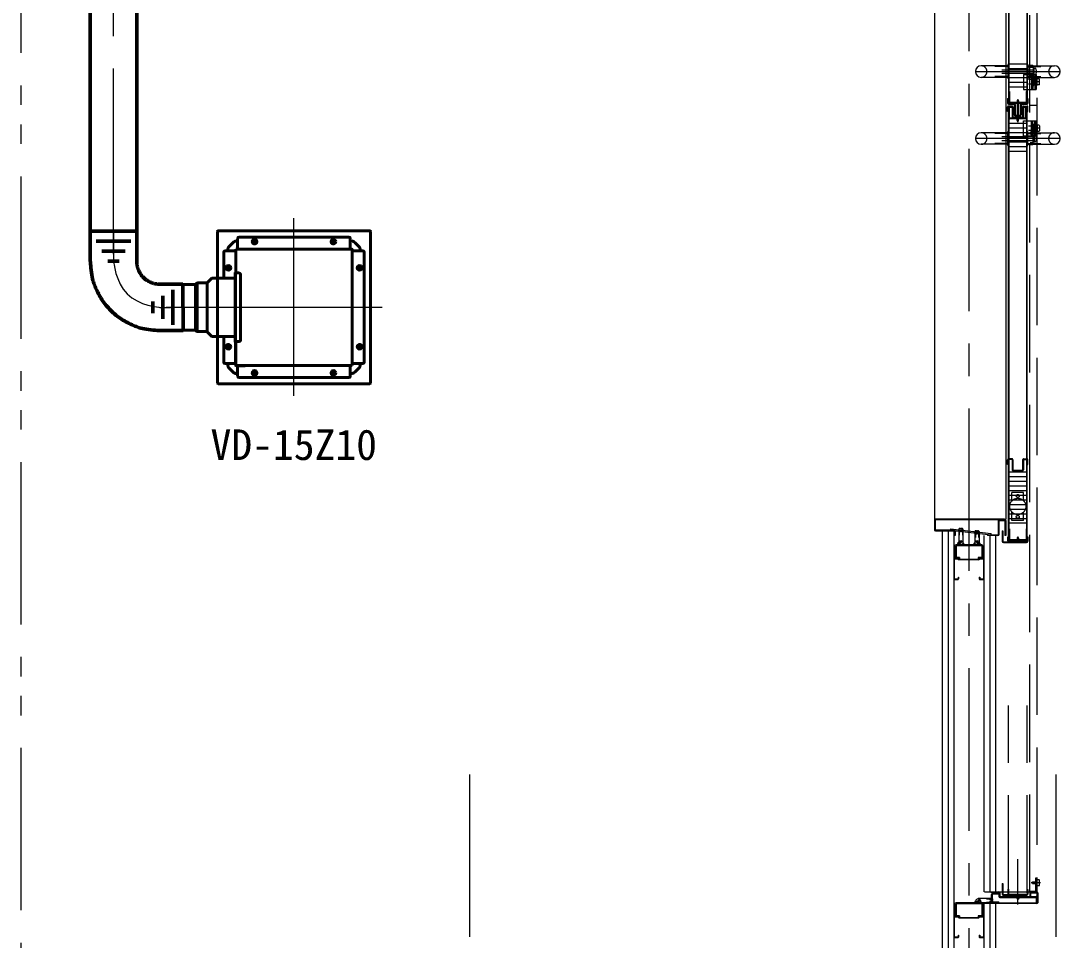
# Model space of a CAD drawing. Units: millimetres at full size. Extents: x -22551 to 92397, y -19340 to 14894.
# Drawn here: x 12362 to 14604, y 2952 to 4934 of the extents above; entities that cross this region are included whole.
import ezdxf
from ezdxf.enums import TextEntityAlignment as Align

# ---------------------------------------------------------------- set-up
doc = ezdxf.new("R2010")
doc.units = ezdxf.units.MM
doc.header["$LTSCALE"] = 70
for name, pattern in [('CHAIN1', [8, 5, -1, 1, -1]), ('CHAIN2', [12, 9, -1, 1, -1]), ('DASHED3', [4, 3, -1]), ('DOUBLE_CHAIN1', [8.8, 5, -1, 0.6, -0.6, 0.6, -1])]:
    doc.linetypes.add(name, pattern=pattern)
for name, color, linetype, lineweight in [('2-0_通芯', 7, 'Continuous', 15), ('7-F_ダクト－ＥＡ・丸ダクト：排気', 134, 'Continuous', 50), ('9-0_無題1', 5, 'Continuous', 40)]:
    doc.layers.add(name, color=color, linetype=linetype, lineweight=lineweight)
doc.styles.add('ＭＳ ゴシック', font='')
doc.styles.get('ＭＳ ゴシック').set_extended_font_data('MS Gothic')

# ---------------------------------------------------------------- blocks, each defined once
blk = doc.blocks.new('グループ部品-23')
at = {"layer": '9-0_無題1', "color": 7, "linetype": 'CHAIN2', "lineweight": 15}
for p, q in [((12950.86, 4125.2), (12950.86, 4508.29)), ((12675.04, 4316.05), (13141.17, 4316.05))]:
    blk.add_line(p, q, dxfattribs=at)
at = {"layer": '9-0_無題1'}
for p, q in [((12787.36, 4481.05), (12950.86, 4481.05)), ((12787.36, 4481.05), (12950.86, 4481.05)), ((12829.36, 4464.55), (12829.36, 4441.55)), ((12950.86, 4467.55), (12832.36, 4467.55)), ((13114.36, 4481.05), (12950.86, 4481.05)), ((13114.36, 4481.05), (12950.86, 4481.05)), ((12950.86, 4467.55), (13069.36, 4467.55)), ((13072.36, 4464.55), (13072.36, 4441.55)), ((13115.86, 4152.55), (13115.86, 4479.55)), ((13115.86, 4152.55), (13115.86, 4479.55)), ((12807.9, 4437.55), (12807.9, 4439.9)), ((12810.9, 4447.04), (12815.43, 4451.48)), ((12819.87, 4456.01), (12815.43, 4451.48)), ((12825.36, 4441.55), (12825.36, 4390.05)), ((13075.36, 4441.55), (12825.36, 4441.55)), ((12829.36, 4459.01), (12827.01, 4459.01)), ((12863.36, 4456.05), (12863.36, 4459.05)), ((12868.36, 4456.05), (12868.36, 4459.05)), ((13033.36, 4456.05), (13033.36, 4459.05)), ((13038.36, 4456.05), (13038.36, 4459.05)), ((13072.36, 4459.01), (13074.71, 4459.01)), ((13076.36, 4190.55), (13076.36, 4440.55)), ((13081.85, 4456.01), (13086.29, 4451.48)), ((13090.82, 4447.04), (13086.29, 4451.48)), ((13093.82, 4437.55), (13093.82, 4439.9)), ((12799.36, 4434.55), (12799.36, 4379.05)), ((12802.36, 4437.55), (12825.36, 4437.55)), ((13099.36, 4437.55), (13076.36, 4437.55)), ((13102.36, 4434.55), (13102.36, 4316.05)), ((12810.86, 4403.55), (12807.86, 4403.55)), ((12810.86, 4398.55), (12807.86, 4398.55)), ((13090.86, 4403.55), (13093.86, 4403.55)), ((13090.86, 4398.55), (13093.86, 4398.55)), ((12772.84, 4378.02), (12764.24, 4369.43)), ((12772.84, 4378.02), (12764.24, 4369.43)), ((12775.31, 4379.05), (12822.26, 4379.05)), ((12824.26, 4391.05), (12824.26, 4241.05)), ((12824.76, 4391.05), (12824.26, 4391.05)), ((12824.76, 4391.05), (12824.76, 4191.15)), ((12832.36, 4390.05), (12824.76, 4390.05)), ((12835.36, 4387.05), (12835.36, 4245.05)), ((12711.36, 4364.55), (12711.36, 4267.55)), ((12711.36, 4364.55), (12711.36, 4267.55)), ((12737.74, 4365.05), (12711.86, 4365.05)), ((12737.74, 4365.05), (12711.86, 4365.05)), ((12738.36, 4365.05), (12738.36, 4267.05)), ((12741.27, 4367.96), (12738.8, 4365.49)), ((12741.27, 4367.96), (12738.8, 4365.49)), ((12741.86, 4263.55), (12741.86, 4368.55)), ((12762.12, 4368.55), (12742.69, 4368.55)), ((12762.12, 4368.55), (12742.69, 4368.55)), ((12763.36, 4368.55), (12763.36, 4263.55)), ((13102.36, 4197.55), (13102.36, 4316.05)), ((12737.74, 4267.05), (12711.86, 4267.05)), ((12737.74, 4267.05), (12711.86, 4267.05)), ((12741.27, 4264.14), (12738.8, 4266.61)), ((12741.27, 4264.14), (12738.8, 4266.61)), ((12762.12, 4263.55), (12742.69, 4263.55)), ((12762.12, 4263.55), (12742.69, 4263.55)), ((12772.84, 4254.07), (12764.24, 4262.67)), ((12772.84, 4254.07), (12764.24, 4262.67)), ((12775.31, 4253.05), (12822.26, 4253.05)), ((12775.31, 4253.05), (12785.86, 4253.05)), ((12785.86, 4152.55), (12785.86, 4253.05)), ((12799.36, 4197.55), (12799.36, 4253.05)), ((12824.76, 4241.05), (12824.26, 4241.05)), ((12832.36, 4242.05), (12824.76, 4242.05)), ((12825.36, 4242.05), (12825.36, 4191.15)), ((12810.86, 4233.55), (12807.86, 4233.55)), ((12810.86, 4228.55), (12807.86, 4228.55)), ((13090.86, 4233.55), (13093.86, 4233.55)), ((13090.86, 4228.55), (13093.86, 4228.55)), ((12802.36, 4194.55), (12825.36, 4194.55)), ((12807.9, 4194.55), (12807.9, 4192.2)), ((13099.36, 4194.55), (13076.36, 4194.55)), ((13093.82, 4194.55), (13093.82, 4192.2)), ((12810.9, 4185.06), (12815.43, 4180.62)), ((12819.87, 4176.09), (12815.43, 4180.62)), ((12825.96, 4190.55), (13076.36, 4190.55)), ((12845.36, 4189.95), (12825.96, 4189.95)), ((12829.36, 4173.09), (12827.01, 4173.09)), ((12829.36, 4167.55), (12829.36, 4190.55)), ((12845.36, 4190.55), (12845.36, 4189.95)), ((12863.36, 4176.05), (12863.36, 4173.05)), ((12868.36, 4176.05), (12868.36, 4173.05)), ((13033.36, 4176.05), (13033.36, 4173.05)), ((13038.36, 4176.05), (13038.36, 4173.05)), ((13072.36, 4167.55), (13072.36, 4190.55)), ((13072.36, 4173.09), (13074.71, 4173.09)), ((13081.85, 4176.09), (13086.29, 4180.62)), ((13090.82, 4185.06), (13086.29, 4180.62)), ((12950.86, 4151.05), (12787.36, 4151.05)), ((12950.86, 4151.05), (12787.36, 4151.05)), ((12950.86, 4164.55), (12832.36, 4164.55)), ((12950.86, 4164.55), (13069.36, 4164.55)), ((12950.86, 4151.05), (13114.36, 4151.05)), ((12950.86, 4151.05), (13114.36, 4151.05))]:
    blk.add_line(p, q, dxfattribs=at)
for points in [[(12775.31, 4379.05), (12785.86, 4379.05), (12785.86, 4479.55)], [(12785.86, 4152.55), (12785.86, 4379.05), (12785.86, 4479.55)]]:
    blk.add_lwpolyline(points, dxfattribs=at)
for centre in [(12865.86, 4457.55), (13035.86, 4457.55), (12809.36, 4401.05), (13092.36, 4401.05), (12809.36, 4231.05), (13092.36, 4231.05), (12865.86, 4174.55), (13035.86, 4174.55)]:
    blk.add_circle(centre, 5, dxfattribs=at)
for centre, radius, start, end in [((12787.36, 4479.55), 1.5, 90, 180), ((12787.36, 4479.55), 1.5, 90, 180), ((12832.36, 4464.55), 3, 90, 180), ((13069.36, 4464.55), 3, 0, 90), ((13114.36, 4479.55), 1.5, 0, 90), ((13114.36, 4479.55), 1.5, 0, 90), ((12817.9, 4439.9), 10, 134.44351, 180), ((12827.01, 4449.01), 10, 90, 135.55649), ((12865.86, 4459.05), 2.5, 0, 180.00007), ((12865.86, 4456.05), 2.5, 180.00007, 0), ((13035.86, 4459.05), 2.5, 359.99993, 180), ((13035.86, 4456.05), 2.5, 180, 359.99993), ((13074.71, 4449.01), 10, 44.44351, 90), ((13075.36, 4440.55), 1, 0, 90), ((13083.82, 4439.9), 10, 0, 45.55649), ((12802.36, 4434.55), 3, 90, 180), ((13099.36, 4434.55), 3, 0, 90), ((12807.86, 4401.05), 2.5, 89.99993, 270), ((12810.86, 4401.05), 2.5, 270, 89.99993), ((13090.86, 4401.05), 2.5, 90.00007, 270), ((13093.86, 4401.05), 2.5, 270, 90.00007), ((12775.31, 4375.55), 3.5, 90, 135), ((12775.31, 4375.55), 3.5, 90, 135), ((12822.26, 4381.05), 2, 270, 0), ((12832.36, 4387.05), 3, 0, 90), ((12711.86, 4364.55), 0.5, 90, 180), ((12711.86, 4364.55), 0.5, 90, 180), ((12737.74, 4366.55), 1.5, 270, 315), ((12737.74, 4366.55), 1.5, 270, 315), ((12742.69, 4366.55), 2, 90, 135), ((12742.69, 4366.55), 2, 90, 135), ((12762.12, 4371.55), 3, 270, 315), ((12762.12, 4371.55), 3, 270, 315), ((12711.86, 4267.55), 0.5, 180, 270), ((12711.86, 4267.55), 0.5, 180, 270), ((12737.74, 4265.55), 1.5, 45, 90), ((12737.74, 4265.55), 1.5, 45, 90), ((12742.69, 4265.55), 2, 225, 270), ((12742.69, 4265.55), 2, 225, 270), ((12762.12, 4260.55), 3, 45, 90), ((12762.12, 4260.55), 3, 45, 90), ((12775.31, 4256.55), 3.5, 225, 270), ((12775.31, 4256.55), 3.5, 225, 270), ((12822.26, 4251.05), 2, 0, 90), ((12832.36, 4245.05), 3, 270, 0), ((12807.86, 4231.05), 2.5, 90, 270.00007), ((12810.86, 4231.05), 2.5, 270.00007, 90), ((13090.86, 4231.05), 2.5, 90, 269.99993), ((13093.86, 4231.05), 2.5, 269.99993, 90), ((12802.36, 4197.55), 3, 180, 270), ((13099.36, 4197.55), 3, 270, 0), ((12817.9, 4192.2), 10, 180, 225.55649), ((12827.01, 4183.09), 10, 224.44351, 270), ((12825.96, 4191.15), 1.2, 180, 270), ((12826.36, 4191.55), 1, 180, 270), ((12825.96, 4191.15), 0.6, 180, 270), ((12865.86, 4176.05), 2.5, 0, 179.99993), ((12865.86, 4173.05), 2.5, 179.99993, 0), ((13035.86, 4176.05), 2.5, 0.00007, 180), ((13035.86, 4173.05), 2.5, 180, 0.00007), ((13074.71, 4183.09), 10, 270, 315.55649), ((13083.82, 4192.2), 10, 314.44351, 0), ((12787.36, 4152.55), 1.5, 180, 270), ((12787.36, 4152.55), 1.5, 180, 270), ((12832.36, 4167.55), 3, 180, 270), ((13069.36, 4167.55), 3, 270, 0), ((13114.36, 4152.55), 1.5, 270, 0), ((13114.36, 4152.55), 1.5, 270, 0)]:
    blk.add_arc(centre, radius, start, end, dxfattribs=at)
blk = doc.blocks.new('グループ部品-125')
at = {"layer": '2-0_通芯', "linetype": 'DOUBLE_CHAIN1'}
for p, q in [((12361.61, 11374.3), (12361.61, -12639.85)), ((13329.11, 3309.02), (13329.11, 383.29)), ((14594.11, 3309.02), (14594.11, 383.29))]:
    blk.add_line(p, q, dxfattribs=at)
at = {"layer": '2-0_通芯', "linetype": 'CHAIN1'}
blk.add_line((14406.61, 8017.87), (14406.61, 1857.77), dxfattribs=at)
at = {"layer": '2-0_通芯', "linetype": 'DASHED3'}
for p, q in [((14538.11, 3055.8), (14538.11, 6447.8)), ((14553.11, 6447.3), (14553.11, 3056.3)), ((14490.61, 4835.2), (14462.75, 4835.2)), ((14477.4, 4828.2), (14545.11, 4828.2)), ((14545.11, 4836.5), (14538.11, 4836.5)), ((14538.11, 4836.5), (14540.11, 4834.5)), ((14540.11, 4834.5), (14540.11, 4832.12)), ((14541.61, 4837.3), (14541.61, 4832.12)), ((14545.11, 4836.5), (14543.11, 4834.5)), ((14543.11, 4834.5), (14543.11, 4832.12)), ((14545.11, 4836.5), (14545.11, 4836.7)), ((14545.11, 4833.7), (14545.11, 4814.7)), ((14545.11, 4831.2), (14548.77, 4831.2)), ((14547.11, 4817.2), (14547.11, 4831.2)), ((14490.61, 4813.2), (14462.75, 4813.2)), ((14545.11, 4820.2), (14477.4, 4820.2)), ((14524.41, 4817.8), (14524.41, 4785.8)), ((14524.41, 4817.8), (14551.91, 4817.8)), ((14533.61, 4813.7), (14544.11, 4813.7)), ((14533.61, 4813.2), (14561.48, 4813.2)), ((14544.41, 4806.8), (14535.41, 4806.8)), ((14538.11, 4811.9), (14540.11, 4813.9)), ((14545.11, 4811.9), (14538.11, 4811.9)), ((14540.11, 4813.9), (14540.11, 4816.28)), ((14541.41, 4817.8), (14541.41, 4785.8)), ((14544.41, 4808.8), (14541.41, 4808.8)), ((14544.41, 4804.8), (14541.41, 4804.8)), ((14544.41, 4798.8), (14541.41, 4798.8)), ((14541.61, 4816.28), (14541.61, 4811.1)), ((14543.11, 4813.9), (14543.11, 4816.28)), ((14545.11, 4811.9), (14543.11, 4813.9)), ((14558.91, 4801.8), (14543.91, 4801.8)), ((14543.91, 4800.2), (14544.31, 4799.8)), ((14544.31, 4803.8), (14553.11, 4803.8)), ((14544.31, 4799.8), (14553.11, 4799.8)), ((14544.41, 4817.8), (14544.41, 4785.8)), ((14544.41, 4810.3), (14545.24, 4810.3)), ((14544.41, 4803.3), (14545.24, 4803.3)), ((14544.41, 4800.3), (14545.24, 4800.3)), ((14545.11, 4817.2), (14548.77, 4817.2)), ((14545.11, 4811.9), (14545.11, 4811.7)), ((14548.91, 4817.8), (14548.91, 4785.8)), ((14551.91, 4817.8), (14551.91, 4785.8)), ((14553.91, 4806.8), (14553.11, 4806.8)), ((14553.91, 4807.8), (14554.41, 4808.3)), ((14553.91, 4795.8), (14553.91, 4807.8)), ((14557.91, 4808.3), (14554.41, 4808.3)), ((14558.91, 4807.3), (14557.91, 4808.3)), ((14558.91, 4796.3), (14558.91, 4807.3)), ((14524.41, 4785.8), (14551.91, 4785.8)), ((14544.41, 4796.8), (14535.41, 4796.8)), ((14544.41, 4794.8), (14541.41, 4794.8)), ((14544.41, 4793.3), (14545.24, 4793.3)), ((14553.91, 4796.8), (14553.11, 4796.8)), ((14553.91, 4795.8), (14554.41, 4795.3)), ((14557.91, 4795.3), (14554.41, 4795.3)), ((14557.91, 4795.3), (14558.91, 4796.3)), ((14538.11, 4751.8), (14553.11, 4751.8)), ((14524.41, 4685.8), (14524.41, 4717.8)), ((14524.41, 4717.8), (14551.91, 4717.8)), ((14541.41, 4685.8), (14541.41, 4717.8)), ((14544.41, 4708.8), (14541.41, 4708.8)), ((14544.41, 4685.8), (14544.41, 4717.8)), ((14544.41, 4710.3), (14545.24, 4710.3)), ((14548.91, 4685.8), (14548.91, 4717.8)), ((14551.91, 4685.8), (14551.91, 4717.8)), ((14553.91, 4707.8), (14554.41, 4708.3)), ((14557.91, 4708.3), (14554.41, 4708.3)), ((14557.91, 4708.3), (14558.91, 4707.3)), ((14490.61, 4690.8), (14462.75, 4690.8)), ((14524.41, 4685.8), (14551.91, 4685.8)), ((14533.61, 4690.8), (14561.48, 4690.8)), ((14533.61, 4690.3), (14544.11, 4690.3)), ((14544.41, 4706.8), (14535.41, 4706.8)), ((14544.41, 4696.8), (14535.41, 4696.8)), ((14545.11, 4692.1), (14538.11, 4692.1)), ((14538.11, 4692.1), (14540.11, 4690.1)), ((14540.11, 4690.1), (14540.11, 4687.72)), ((14544.41, 4704.8), (14541.41, 4704.8)), ((14544.41, 4698.8), (14541.41, 4698.8)), ((14544.41, 4694.8), (14541.41, 4694.8)), ((14541.61, 4687.72), (14541.61, 4692.9)), ((14545.11, 4692.1), (14543.11, 4690.1)), ((14543.11, 4690.1), (14543.11, 4687.72)), ((14543.91, 4703.4), (14544.31, 4703.8)), ((14558.91, 4701.8), (14543.91, 4701.8)), ((14544.31, 4703.8), (14553.11, 4703.8)), ((14544.31, 4699.8), (14553.11, 4699.8)), ((14544.41, 4703.3), (14545.24, 4703.3)), ((14544.41, 4700.3), (14545.24, 4700.3)), ((14544.41, 4693.3), (14545.24, 4693.3)), ((14545.11, 4692.1), (14545.11, 4692.3)), ((14545.11, 4670.3), (14545.11, 4689.3)), ((14545.11, 4686.8), (14548.77, 4686.8)), ((14547.11, 4686.8), (14547.11, 4672.8)), ((14553.91, 4706.8), (14553.11, 4706.8)), ((14553.91, 4696.8), (14553.11, 4696.8)), ((14553.91, 4707.8), (14553.91, 4695.8)), ((14553.91, 4695.8), (14554.41, 4695.3)), ((14557.91, 4695.3), (14554.41, 4695.3)), ((14558.91, 4696.3), (14557.91, 4695.3)), ((14558.91, 4707.3), (14558.91, 4696.3)), ((14490.61, 4668.8), (14462.75, 4668.8)), ((14545.11, 4683.8), (14477.4, 4683.8)), ((14477.4, 4675.8), (14545.11, 4675.8)), ((14533.61, 4669.3), (14544.11, 4669.3)), ((14533.61, 4668.8), (14561.48, 4668.8)), ((14538.11, 4667.5), (14540.11, 4669.5)), ((14545.11, 4667.5), (14538.11, 4667.5)), ((14540.11, 4669.5), (14540.11, 4671.88)), ((14541.61, 4666.7), (14541.61, 4671.88)), ((14543.11, 4669.5), (14543.11, 4671.88)), ((14545.11, 4667.5), (14543.11, 4669.5)), ((14545.11, 4672.8), (14548.77, 4672.8)), ((14545.11, 4667.5), (14545.11, 4667.3)), ((14490.11, 3977.3), (14490.11, 3987.3)), ((14491.71, 3977.3), (14490.11, 3977.3)), ((14491.71, 3977.3), (14491.71, 3987.7)), ((14500.01, 3987.7), (14491.71, 3987.7)), ((14499.61, 3989.3), (14492.11, 3989.3)), ((14500.01, 3987.7), (14500.01, 3965.7)), ((14522.61, 3987.3), (14522.61, 3965.3)), ((14524.21, 3987.7), (14524.21, 3965.7)), ((14524.21, 3987.7), (14532.51, 3987.7)), ((14524.61, 3989.3), (14532.11, 3989.3)), ((14532.51, 3977.3), (14532.51, 3987.7)), ((14492.71, 3961.1), (14531.51, 3961.1)), ((14502.01, 3963.7), (14522.21, 3963.7)), ((14524.61, 3916.8), (14499.61, 3916.8)), ((14499.61, 3899.05), (14499.61, 3916.8)), ((14524.61, 3899.05), (14524.61, 3916.8)), ((14499.61, 3856.8), (14499.61, 3874.55)), ((14524.61, 3856.8), (14499.61, 3856.8)), ((14524.61, 3856.8), (14524.61, 3874.55)), ((14366.71, 3838.2), (14454.51, 3828.2)), ((14366.71, 3835.9), (14454.51, 3825.9)), ((14492.11, 3054.2), (14492.11, 3457.55)), ((14532.11, 3054.2), (14532.11, 3457.55)), ((14512.11, 3028.8), (14512.11, 3126.75)), ((14478.51, 3073.8), (14478.51, 3051.3)), ((14561.22, 3075.8), (14541.11, 3075.8)), ((14543.91, 3074.2), (14544.31, 3073.8)), ((14544.31, 3077.8), (14553.11, 3077.8)), ((14544.31, 3073.8), (14553.11, 3073.8)), ((14550.31, 3085.8), (14550.31, 3058.04)), ((14551.91, 3085.8), (14550.31, 3085.8)), ((14551.91, 3058.2), (14551.91, 3085.8)), ((14553.91, 3080.8), (14553.11, 3080.8)), ((14553.91, 3081.8), (14554.41, 3082.3)), ((14553.91, 3069.8), (14553.91, 3081.8)), ((14557.91, 3082.3), (14554.41, 3082.3)), ((14558.91, 3081.3), (14557.91, 3082.3)), ((14558.91, 3070.3), (14558.91, 3081.3)), ((14465.11, 3056.3), (14553.31, 3056.3)), ((14480.51, 3050), (14531.51, 3050)), ((14490.71, 3062), (14490.71, 3052.5)), ((14491.91, 3051.2), (14531.51, 3051.2)), ((14532.31, 3060.8), (14532.31, 3050.8)), ((14532.31, 3060.8), (14533.51, 3060.8)), ((14533.51, 3060.8), (14533.51, 3051.3)), ((14538.91, 3057.4), (14549.67, 3057.4)), ((14538.91, 3057.4), (14538.91, 3055.8)), ((14549.51, 3055.8), (14538.91, 3055.8)), ((14553.91, 3070.8), (14553.11, 3070.8)), ((14553.91, 3069.8), (14554.41, 3069.3)), ((14557.91, 3069.3), (14554.41, 3069.3)), ((14557.91, 3069.3), (14558.91, 3070.3)), ((14481.01, 3048.8), (14531.01, 3048.8))]:
    blk.add_line(p, q, dxfattribs=at)
at = {"layer": '2-0_通芯'}
for p, q in [((14492.11, 5690.4), (14492.11, 4756.3)), ((14492.71, 5690.7), (14492.71, 4756)), ((14531.51, 5690.7), (14531.51, 4756)), ((14532.11, 5690.4), (14532.11, 4756.3)), ((14332.11, 5644.3), (14332.11, 3859.3)), ((14486.11, 5644.3), (14486.11, 3859.3)), ((14420.61, 4824.2), (14603.61, 4824.2)), ((14490.61, 4836.7), (14433.11, 4836.7)), ((14490.61, 4839.2), (14490.61, 4809.2)), ((14492.11, 4839.2), (14490.61, 4839.2)), ((14492.11, 4839.2), (14492.11, 4809.2)), ((14492.71, 4841), (14531.51, 4841)), ((14492.71, 4831), (14531.51, 4831)), ((14492.71, 4821), (14531.51, 4821)), ((14532.11, 4839.2), (14533.61, 4839.2)), ((14532.11, 4839.2), (14532.11, 4809.2)), ((14533.61, 4839.2), (14533.61, 4809.2)), ((14533.61, 4836.7), (14591.11, 4836.7)), ((14533.61, 4835.2), (14561.48, 4835.2)), ((14533.61, 4834.7), (14544.11, 4834.7)), ((14490.61, 4811.7), (14433.11, 4811.7)), ((14492.11, 4809.2), (14490.61, 4809.2)), ((14492.71, 4811), (14531.51, 4811)), ((14492.71, 4801), (14531.51, 4801)), ((14532.11, 4809.2), (14533.61, 4809.2)), ((14533.61, 4811.7), (14591.11, 4811.7)), ((14492.71, 4791), (14531.51, 4791)), ((14494.31, 4781), (14492.71, 4781)), ((14494.31, 4781), (14494.31, 4757.6)), ((14531.51, 4781), (14529.91, 4781)), ((14490.11, 4765.8), (14490.11, 4755.8)), ((14490.11, 4765.8), (14491.71, 4765.8)), ((14492.11, 4753.8), (14504.61, 4753.8)), ((14492.71, 4756), (14531.51, 4756)), ((14499.61, 4755.4), (14499.61, 4756)), ((14504.61, 4753.8), (14504.61, 4730.8)), ((14514.02, 4761.1), (14510.11, 4759.72)), ((14514.11, 4759.72), (14510.11, 4758.31)), ((14514.11, 4758.31), (14510.11, 4756.9)), ((14514.11, 4756.9), (14510.11, 4755.49)), ((14514.11, 4755.49), (14510.11, 4754.08)), ((14514.11, 4754.08), (14510.11, 4752.67)), ((14513.51, 4762.33), (14510.23, 4761.18)), ((14512.11, 4763.8), (14510.61, 4760.18)), ((14510.61, 4760.18), (14510.61, 4730.52)), ((14513, 4763.56), (14510.91, 4762.83)), ((14512.11, 4763.8), (14513.61, 4760.18)), ((14513.61, 4760.18), (14513.61, 4730.52)), ((14518.01, 4753.4), (14518.01, 4730.4)), ((14519.61, 4753.8), (14519.61, 4730.8)), ((14519.61, 4753.8), (14532.11, 4753.8)), ((14520.01, 4755.4), (14532.51, 4755.4)), ((14524.61, 4755.4), (14524.61, 4756)), ((14532.51, 4765.8), (14534.11, 4765.8)), ((14532.51, 4765.8), (14532.51, 4755.4)), ((14534.11, 4765.8), (14534.11, 4755.8)), ((14490.11, 4737.8), (14490.11, 4747.8)), ((14491.71, 4737.8), (14490.11, 4737.8)), ((14491.71, 4737.8), (14491.71, 4748.2)), ((14500.01, 4748.2), (14491.71, 4748.2)), ((14499.61, 4749.8), (14492.11, 4749.8)), ((14492.11, 3813.2), (14492.11, 4747.3)), ((14492.71, 4747.6), (14499.61, 4747.6)), ((14492.71, 4747.6), (14492.71, 3812.9)), ((14492.91, 4724.6), (14492.91, 4747.6)), ((14494.51, 4724.2), (14494.51, 4747.6)), ((14499.61, 4748.2), (14499.61, 4747.6)), ((14500.01, 4748.2), (14500.01, 4726.2)), ((14514.11, 4752.67), (14510.11, 4751.26)), ((14514.11, 4751.26), (14510.11, 4749.85)), ((14514.11, 4749.85), (14510.11, 4748.44)), ((14514.11, 4748.44), (14510.11, 4747.03)), ((14514.11, 4747.03), (14510.11, 4745.62)), ((14514.11, 4745.62), (14510.11, 4744.21)), ((14514.11, 4744.21), (14510.11, 4742.8)), ((14514.11, 4742.8), (14510.11, 4741.39)), ((14514.11, 4741.39), (14510.11, 4739.98)), ((14514.11, 4739.98), (14510.11, 4738.57)), ((14514.11, 4738.57), (14510.11, 4737.16)), ((14514.11, 4737.16), (14510.11, 4735.75)), ((14514.11, 4735.75), (14510.11, 4734.34)), ((14514.11, 4734.34), (14510.11, 4732.93)), ((14514.11, 4732.93), (14510.11, 4731.52)), ((14522.61, 4747.8), (14522.61, 4725.8)), ((14524.21, 4748.2), (14524.21, 4726.2)), ((14524.21, 4748.2), (14532.51, 4748.2)), ((14524.61, 4749.8), (14532.11, 4749.8)), ((14529.71, 4724.2), (14529.71, 4747.6)), ((14531.31, 4724.6), (14531.31, 4747.6)), ((14531.51, 3812.9), (14531.51, 4747.6)), ((14532.11, 3813.2), (14532.11, 4747.3)), ((14532.51, 4737.8), (14532.51, 4748.2)), ((14492.71, 4712.6), (14531.51, 4712.6)), ((14494.51, 4724.2), (14529.71, 4724.2)), ((14529.31, 4722.6), (14494.91, 4722.6)), ((14506.61, 4728.8), (14517.61, 4728.8)), ((14506.61, 4725.8), (14517.61, 4725.8)), ((14509.11, 4729.02), (14510.61, 4730.52)), ((14509.11, 4729.02), (14515.11, 4729.02)), ((14509.11, 4729.02), (14509.11, 4728.8)), ((14509.11, 4725.57), (14509.11, 4725.8)), ((14515.11, 4725.57), (14509.11, 4725.57)), ((14509.11, 4725.57), (14510.61, 4724.07)), ((14509.7, 4722.71), (14511.24, 4719.96)), ((14510.11, 4722.69), (14514.11, 4724.1)), ((14510.11, 4721.28), (14514.11, 4722.69)), ((14510.11, 4719.87), (14514.11, 4721.28)), ((14510.2, 4718.5), (14514.11, 4719.87)), ((14510.57, 4724.2), (14513.65, 4724.2)), ((14510.61, 4730.52), (14513.61, 4730.52)), ((14510.61, 4719.42), (14510.61, 4724.07)), ((14513.61, 4724.07), (14510.61, 4724.07)), ((14512.11, 4715.8), (14510.61, 4719.42)), ((14510.71, 4717.26), (14513.99, 4718.42)), ((14511.22, 4716.03), (14513.31, 4716.77)), ((14512.11, 4715.8), (14513.61, 4719.42)), ((14514.53, 4722.71), (14512.98, 4719.96)), ((14515.11, 4729.02), (14513.61, 4730.52)), ((14515.11, 4725.57), (14513.61, 4724.07)), ((14513.61, 4719.42), (14513.61, 4724.07)), ((14515.11, 4729.02), (14515.11, 4728.8)), ((14515.11, 4725.57), (14515.11, 4725.8)), ((14517.61, 4728.8), (14517.61, 4725.8)), ((14490.61, 4692.3), (14433.11, 4692.3)), ((14490.61, 4664.8), (14490.61, 4694.8)), ((14492.11, 4694.8), (14490.61, 4694.8)), ((14492.11, 4664.8), (14492.11, 4694.8)), ((14492.71, 4702.6), (14531.51, 4702.6)), ((14492.71, 4692.6), (14531.51, 4692.6)), ((14532.11, 4694.8), (14533.61, 4694.8)), ((14532.11, 4664.8), (14532.11, 4694.8)), ((14533.61, 4664.8), (14533.61, 4694.8)), ((14533.61, 4692.3), (14591.11, 4692.3)), ((14603.61, 4679.8), (14420.61, 4679.8)), ((14490.61, 4667.3), (14433.11, 4667.3)), ((14492.11, 4664.8), (14490.61, 4664.8)), ((14492.71, 4682.6), (14531.51, 4682.6)), ((14492.71, 4672.6), (14531.51, 4672.6)), ((14532.11, 4664.8), (14533.61, 4664.8)), ((14533.61, 4667.3), (14591.11, 4667.3)), ((14492.71, 4662.6), (14531.51, 4662.6)), ((14492.71, 4652.6), (14531.51, 4652.6)), ((14492.71, 3951.1), (14531.51, 3951.1)), ((14492.71, 3941.1), (14531.51, 3941.1)), ((14492.71, 3931.1), (14531.51, 3931.1)), ((14492.71, 3921.1), (14531.51, 3921.1)), ((14492.71, 3911.1), (14531.51, 3911.1)), ((14492.71, 3901.1), (14531.51, 3901.1)), ((14492.71, 3891.1), (14531.51, 3891.1)), ((14492.71, 3881.1), (14531.51, 3881.1)), ((14332.11, 3856.9), (14332.11, 3836.7)), ((14484.51, 3857.7), (14333.71, 3857.7)), ((14333.71, 3857.7), (14333.71, 3835.9)), ((14483.41, 3859.3), (14334.51, 3859.3)), ((14484.51, 3857.7), (14484.51, 3824.3)), ((14486.11, 3856.6), (14486.11, 3824.3)), ((14492.71, 3871.1), (14531.51, 3871.1)), ((14492.71, 3861.1), (14531.51, 3861.1)), ((14374.21, 3835.9), (14333.71, 3835.9)), ((14334.51, 3834.3), (14375.11, 3834.3)), ((14349.11, 3834.3), (14349.11, 2739.3)), ((14361.61, 3834.3), (14361.61, 2739.3)), ((14366.71, 3838.2), (14366.71, 3835.9)), ((14374.11, 3834.3), (14374.11, 2739.3)), ((14375.11, 3834.3), (14375.11, 3824.3)), ((14384.61, 3837.8), (14384.61, 3808.8)), ((14385.61, 3836.64), (14385.61, 3825.1)), ((14387.11, 3836.31), (14387.11, 3831.54)), ((14391.11, 3839.29), (14391.11, 3831.54)), ((14392.61, 3838.95), (14392.61, 3825.1)), ((14393.61, 3837.8), (14393.61, 3808.8)), ((14420.61, 3833.95), (14420.61, 3820.1)), ((14422.11, 3834.29), (14422.11, 3826.54)), ((14470.01, 3855), (14470.01, 3825.9)), ((14471.61, 3826.7), (14471.61, 3856.1)), ((14484.51, 3856.1), (14471.61, 3856.1)), ((14478.51, 3834.3), (14478.51, 3811.8)), ((14492.71, 3851.1), (14531.51, 3851.1)), ((14494.31, 3838.3), (14492.71, 3838.3)), ((14494.31, 3838.3), (14494.31, 3814.9)), ((14529.91, 3838.3), (14529.91, 3814.9)), ((14531.51, 3838.3), (14529.91, 3838.3)), ((14376.71, 3824.3), (14375.11, 3824.3)), ((14376.71, 3833.4), (14376.71, 3824.3)), ((14385.02, 3806.93), (14390.98, 3812.89)), ((14386.24, 3805.33), (14392.58, 3811.67)), ((14419.61, 3832.8), (14419.61, 3808.8)), ((14426.98, 3805.33), (14420.64, 3811.67)), ((14428.21, 3806.93), (14422.25, 3812.89)), ((14426.11, 3831.31), (14426.11, 3826.54)), ((14427.61, 3831.64), (14427.61, 3820.1)), ((14428.61, 3832.8), (14428.61, 3808.8)), ((14439.11, 3824.3), (14439.11, 3055.8)), ((14446.61, 3825.9), (14470.01, 3825.9)), ((14446.61, 3825.9), (14446.61, 3824.3)), ((14469.21, 3824.3), (14446.61, 3824.3)), ((14451.61, 3824.3), (14451.61, 3055.8)), ((14454.51, 3825.9), (14454.51, 3828.2)), ((14464.11, 3824.3), (14464.11, 3055.8)), ((14486.11, 3824.3), (14484.51, 3824.3)), ((14490.71, 3813), (14490.71, 3821.3)), ((14490.71, 3821.3), (14491.91, 3821.3)), ((14491.91, 3811.7), (14491.91, 3821.3)), ((14491.91, 3811.7), (14532.31, 3811.7)), ((14492.71, 3812.9), (14499.61, 3812.9)), ((14493.01, 3812.3), (14499.61, 3812.3)), ((14529.91, 3814.9), (14494.31, 3814.9)), ((14528.51, 3813.3), (14495.71, 3813.3)), ((14499.61, 3812.3), (14499.61, 3812.9)), ((14508.11, 3809.6), (14510.61, 3812.1)), ((14514.11, 3818.33), (14510.11, 3816.92)), ((14514.11, 3816.92), (14510.11, 3815.51)), ((14514.11, 3815.51), (14510.11, 3814.1)), ((14514.11, 3814.1), (14510.11, 3812.69)), ((14513.59, 3819.56), (14510.37, 3818.42)), ((14512.11, 3821.3), (14510.61, 3817.68)), ((14510.61, 3817.68), (14510.61, 3812.1)), ((14510.61, 3812.1), (14513.61, 3812.1)), ((14512.97, 3820.75), (14510.7, 3819.95)), ((14512.11, 3821.3), (14513.61, 3817.68)), ((14513.61, 3817.68), (14513.61, 3812.1)), ((14516.11, 3809.6), (14513.61, 3812.1)), ((14524.61, 3812.3), (14531.21, 3812.3)), ((14532.31, 3821.3), (14532.31, 3810.5)), ((14532.31, 3821.3), (14533.51, 3821.3)), ((14533.51, 3821.3), (14533.51, 3811.8)), ((14376.61, 3801.9), (14376.61, 3776.7)), ((14378.91, 3802), (14378.91, 3776.6)), ((14434.31, 3802), (14378.91, 3802)), ((14434.21, 3804.3), (14379.01, 3804.3)), ((14434.31, 3802), (14434.31, 3776.6)), ((14436.61, 3801.9), (14436.61, 3776.7)), ((14480.51, 3810.5), (14532.31, 3810.5)), ((14481.01, 3809.3), (14531.01, 3809.3)), ((14508.11, 3809.6), (14516.11, 3809.6)), ((14508.11, 3809.6), (14508.11, 3809.3)), ((14508.11, 3809.3), (14516.11, 3809.3)), ((14509.12, 3810.5), (14509.96, 3811.3)), ((14509.96, 3811.3), (14514.26, 3811.3)), ((14515.1, 3810.5), (14514.26, 3811.3)), ((14516.11, 3809.6), (14516.11, 3809.3)), ((14374.11, 3773.1), (14374.11, 3730.5)), ((14374.91, 3773.5), (14374.91, 3730.1)), ((14383.78, 3773.5), (14374.91, 3773.5)), ((14386.61, 3774.3), (14375.31, 3774.3)), ((14386.61, 3776.6), (14378.91, 3776.6)), ((14383.78, 3773.5), (14385.78, 3771.5)), ((14384.46, 3773.95), (14386.11, 3772.3)), ((14427.44, 3771.5), (14385.78, 3771.5)), ((14427.11, 3772.3), (14386.11, 3772.3)), ((14386.61, 3776.6), (14386.61, 3774.3)), ((14426.61, 3776.6), (14426.61, 3774.3)), ((14434.31, 3776.6), (14426.61, 3776.6)), ((14437.91, 3774.3), (14426.61, 3774.3)), ((14427.11, 3772.3), (14428.76, 3773.95)), ((14427.44, 3771.5), (14429.44, 3773.5)), ((14438.31, 3773.5), (14429.44, 3773.5)), ((14438.31, 3773.5), (14438.31, 3730.1)), ((14439.11, 3773.1), (14439.11, 3730.5)), ((14383.31, 3730.1), (14374.91, 3730.1)), ((14375.31, 3729.3), (14382.91, 3729.3)), ((14383.31, 3734.3), (14383.31, 3730.1)), ((14383.31, 3734.3), (14384.11, 3734.3)), ((14384.11, 3734.3), (14384.11, 3730.5)), ((14429.11, 3734.3), (14429.11, 3730.5)), ((14429.11, 3734.3), (14429.91, 3734.3)), ((14429.91, 3734.3), (14429.91, 3730.1)), ((14438.31, 3730.1), (14429.91, 3730.1)), ((14430.31, 3729.3), (14437.91, 3729.3)), ((14440.11, 3055.8), (14471.51, 3055.8)), ((14455.11, 3054.2), (14455.11, 3055.8)), ((14455.11, 3035.9), (14455.11, 3050.7)), ((14457.41, 3034.7), (14457.41, 3051.9)), ((14457.41, 3051.9), (14471.51, 3051.9)), ((14471.51, 3054.2), (14471.51, 3051.9)), ((14473.11, 3054), (14473.11, 3045.8)), ((14538.11, 3054), (14538.11, 3045.8)), ((14539.71, 3054.2), (14539.71, 3045.8)), ((14539.91, 3055.8), (14553.31, 3055.8)), ((14555.11, 3054), (14555.11, 3032.6)), ((14376.61, 3030), (14376.61, 3004.8)), ((14434.21, 3032.4), (14379.01, 3032.4)), ((14423.14, 3034.03), (14429.48, 3040.37)), ((14424.75, 3032.8), (14430.71, 3038.76)), ((14457.01, 3041.4), (14426.61, 3041.4)), ((14457.01, 3032.4), (14426.61, 3032.4)), ((14434.31, 3030.1), (14434.31, 3004.7)), ((14436.61, 3030), (14436.61, 3004.8)), ((14439.11, 3030.8), (14439.11, 2739.3)), ((14553.31, 3030.8), (14440.11, 3030.8)), ((14458.17, 3040.4), (14444.31, 3040.4)), ((14455.86, 3033.4), (14444.31, 3033.4)), ((14458.5, 3038.9), (14450.75, 3038.9)), ((14455.52, 3034.9), (14450.75, 3034.9)), ((14451.61, 3030.8), (14451.61, 2739.3)), ((14455.11, 3032.4), (14455.11, 3030.8)), ((14455.11, 3032.4), (14553.51, 3032.4)), ((14457.41, 3034.7), (14471.51, 3034.7)), ((14464.11, 3030.8), (14464.11, 2739.3)), ((14471.51, 3032.4), (14471.51, 3034.7)), ((14473.11, 3045.8), (14551.71, 3045.8)), ((14473.31, 3044.2), (14551.91, 3044.2)), ((14506.61, 3048.8), (14506.61, 3045.8)), ((14506.61, 3045.8), (14517.61, 3045.8)), ((14509.69, 3042.71), (14511.24, 3039.96)), ((14510.57, 3044.2), (14513.65, 3044.2)), ((14514.53, 3042.71), (14512.98, 3039.96)), ((14517.61, 3048.8), (14517.61, 3045.8)), ((14551.91, 3044.2), (14551.91, 3033.8)), ((14553.51, 3033.8), (14551.91, 3033.8)), ((14386.61, 3004.7), (14378.91, 3004.7)), ((14426.61, 3004.7), (14426.61, 3002.4)), ((14434.31, 3004.7), (14426.61, 3004.7)), ((14374.11, 3001.2), (14374.11, 2958.6)), ((14383.78, 3001.6), (14385.78, 2999.6)), ((14384.46, 3002.05), (14386.11, 3000.4)), ((14427.44, 2999.6), (14385.78, 2999.6)), ((14427.11, 3000.4), (14386.11, 3000.4)), ((14437.91, 3002.4), (14426.61, 3002.4)), ((14427.11, 3000.4), (14428.76, 3002.05)), ((14427.44, 2999.6), (14429.44, 3001.6)), ((14438.31, 3001.6), (14429.44, 3001.6)), ((14438.31, 3001.6), (14438.31, 2958.2)), ((14439.11, 3001.2), (14439.11, 2958.6)), ((14383.31, 2962.4), (14383.31, 2958.2)), ((14429.11, 2962.4), (14429.11, 2958.6)), ((14383.31, 2958.2), (14374.91, 2958.2)), ((14375.31, 2957.4), (14382.91, 2957.4)), ((14438.31, 2958.2), (14429.91, 2958.2)), ((14430.31, 2957.4), (14437.91, 2957.4))]:
    blk.add_line(p, q, dxfattribs=at)
at = {"layer": '2-0_通芯', "linetype": 'DASHED3'}
for points in [[(14543.91, 4800.2), (14543.91, 4803.4), (14544.31, 4803.8)], [(14543.91, 4703.4), (14543.91, 4700.2), (14544.31, 4699.8)], [(14501.61, 3987.3), (14501.61, 3965.3), (14522.61, 3965.3)], [(14532.51, 3977.3), (14534.11, 3977.3), (14534.11, 3987.3)], [(14478.51, 3073.8), (14479.71, 3073.8), (14479.71, 3050.8)], [(14543.91, 3074.2), (14543.91, 3077.4), (14544.31, 3077.8)], [(14490.71, 3062), (14491.91, 3062), (14491.91, 3051.2)]]:
    blk.add_lwpolyline(points, dxfattribs=at)
at = {"layer": '2-0_通芯'}
for points in [[(14529.91, 4781), (14529.91, 4757.6), (14494.31, 4757.6)], [(14491.71, 4765.8), (14491.71, 4755.4), (14504.21, 4755.4)], [(14506.21, 4753.4), (14506.21, 4730.4), (14518.01, 4730.4)], [(14501.61, 4747.8), (14501.61, 4725.8), (14522.61, 4725.8)], [(14524.61, 4748.2), (14524.61, 4747.6), (14531.51, 4747.6)], [(14532.51, 4737.8), (14534.11, 4737.8), (14534.11, 4747.8)], [(14517.61, 4728.8), (14506.61, 4728.8), (14506.61, 4725.8)], [(14478.51, 3834.3), (14479.71, 3834.3), (14479.71, 3811.3)], [(14524.61, 3812.3), (14524.61, 3812.9), (14531.51, 3812.9)], [(14455.11, 3054.2), (14471.51, 3054.2), (14471.51, 3046)], [(14539.71, 3054.2), (14553.51, 3054.2), (14553.51, 3032.4)], [(14434.31, 3030.1), (14378.91, 3030.1), (14378.91, 3004.7)], [(14386.61, 3004.7), (14386.61, 3002.4), (14375.31, 3002.4)], [(14383.78, 3001.6), (14374.91, 3001.6), (14374.91, 2958.2)], [(14383.31, 2962.4), (14384.11, 2962.4), (14384.11, 2958.6)], [(14429.11, 2962.4), (14429.91, 2962.4), (14429.91, 2958.2)]]:
    blk.add_lwpolyline(points, dxfattribs=at)
at = {"layer": '2-0_通芯', "linetype": 'DASHED3'}
for centre, radius in [((14512.11, 3886.8), 17.5), ((14512.11, 3909.3), 3.25), ((14512.11, 3864.3), 3.25)]:
    blk.add_circle(centre, radius, dxfattribs=at)
at = {"layer": '2-0_通芯'}
for centre in [(14389.11, 3808.8), (14424.11, 3808.8), (14426.61, 3036.9)]:
    blk.add_circle(centre, 4.5, dxfattribs=at)
for centre, radius, start, end in [((14433.11, 4824.2), 12.5, 90, 270), ((14591.11, 4824.2), 12.5, 90, 270), ((14591.11, 4824.2), 12.5, 270, 90), ((14492.11, 4755.8), 2, 180, 270), ((14493.01, 4756.3), 0.9, 180, 270), ((14495.71, 4759), 3, 180, 270), ((14504.21, 4753.4), 2, 0, 90), ((14520.01, 4753.4), 2, 90, 180), ((14528.51, 4759), 3, 270, 0), ((14531.21, 4756.3), 0.9, 270, 0), ((14532.11, 4755.8), 2, 270, 0), ((14492.11, 4747.8), 2, 90, 180), ((14493.01, 4747.3), 0.9, 90, 180), ((14499.61, 4747.8), 2, 0, 90), ((14506.61, 4730.8), 2, 180, 270), ((14517.61, 4730.8), 2, 270, 0), ((14524.61, 4747.8), 2, 90, 180), ((14531.21, 4747.3), 0.9, 0, 90), ((14532.11, 4747.8), 2, 0, 90), ((14494.91, 4724.6), 2, 180, 270), ((14502.01, 4726.2), 2, 180, 270), ((14510.57, 4723.2), 1, 90, 209.2639), ((14512.11, 4720.45), 1, 209.2639, 330.7361), ((14513.65, 4723.2), 1, 330.7361, 90), ((14522.21, 4726.2), 2, 270, 0), ((14529.31, 4724.6), 2, 270, 0), ((14433.11, 4679.8), 12.5, 90, 270), ((14591.11, 4679.8), 12.5, 270, 90), ((14334.51, 3856.9), 2.4, 90, 180), ((14472.71, 3855), 2.7, 90, 180), ((14483.41, 3856.6), 2.7, 0, 90), ((14334.51, 3836.7), 2.4, 180, 270), ((14374.21, 3833.4), 2.5, 0, 90), ((14384.61, 3835.9), 1, 180, 334.15807), ((14386.86, 3836.86), 2.44, 22.61986, 157.38014), ((14386.86, 3838.74), 2.44, 202.61986, 337.38014), ((14386.41, 3835.9), 1, 180, 334.15807), ((14388.21, 3835.9), 1, 180, 334.15807), ((14390.01, 3835.9), 1, 180, 334.15807), ((14391.36, 3836.86), 2.44, 22.61986, 157.38014), ((14391.81, 3835.9), 1, 180, 334.15807), ((14393.61, 3835.9), 1, 180, 0), ((14421.86, 3831.86), 2.44, 22.61986, 157.38014), ((14426.36, 3831.86), 2.44, 22.61986, 157.38014), ((14419.61, 3830.9), 1, 180, 0), ((14421.41, 3830.9), 1, 205.84193, 0), ((14423.21, 3830.9), 1, 205.84193, 0), ((14426.36, 3833.74), 2.44, 202.61986, 337.38014), ((14425.01, 3830.9), 1, 205.84193, 0), ((14426.81, 3830.9), 1, 205.84193, 0), ((14428.61, 3830.9), 1, 205.84193, 0), ((14469.21, 3826.7), 2.4, 270, 0), ((14481.01, 3811.8), 2.5, 180, 270), ((14493.21, 3813), 2.5, 180, 270), ((14493.01, 3813.2), 0.9, 180, 270), ((14495.71, 3816.3), 3, 180, 270), ((14528.51, 3816.3), 3, 270, 0), ((14531.01, 3811.8), 2.5, 270, 0), ((14531.21, 3813.2), 0.9, 270, 0), ((14379.01, 3801.9), 2.4, 90, 180), ((14385.65, 3804.87), 4.02, 104.9838, 188.17994), ((14392.57, 3804.87), 4.02, 351.82006, 75.0162), ((14420.65, 3804.87), 4.02, 104.9838, 188.17994), ((14427.57, 3804.87), 4.02, 351.82006, 75.0162), ((14434.21, 3801.9), 2.4, 0, 90), ((14480.51, 3811.3), 0.8, 180, 270), ((14375.31, 3773.1), 1.2, 90, 180), ((14379.01, 3776.7), 2.4, 180, 270), ((14383.61, 3773.1), 1.2, 45, 90), ((14429.61, 3773.1), 1.2, 90, 135), ((14434.21, 3776.7), 2.4, 270, 0), ((14437.91, 3773.1), 1.2, 0, 90), ((14375.31, 3730.5), 1.2, 180, 270), ((14382.91, 3730.5), 1.2, 270, 0), ((14430.31, 3730.5), 1.2, 180, 270), ((14437.91, 3730.5), 1.2, 270, 0), ((14458.61, 3050.7), 3.5, 90, 180), ((14471.31, 3054), 1.8, 0, 90), ((14539.91, 3054), 1.8, 90, 180), ((14553.31, 3054), 1.8, 0, 90), ((14379.01, 3030), 2.4, 90, 180), ((14423.15, 3032.97), 4.02, 104.9838, 188.17994), ((14430.07, 3032.97), 4.02, 351.82006, 75.0162), ((14434.21, 3030), 2.4, 0, 90), ((14455.11, 3041.4), 1, 90, 270), ((14455.11, 3039.6), 1, 115.84193, 270), ((14455.11, 3037.8), 1, 115.84193, 270), ((14455.11, 3036), 1, 115.84193, 270), ((14455.11, 3034.2), 1, 115.84193, 270), ((14455.11, 3032.4), 1, 115.84193, 270), ((14458.61, 3035.9), 3.5, 180, 270), ((14457.95, 3034.65), 2.44, 112.61986, 247.38014), ((14456.07, 3039.15), 2.44, 292.61986, 67.38014), ((14456.07, 3034.65), 2.44, 292.61986, 67.38014), ((14473.31, 3046), 1.8, 180, 270), ((14510.57, 3043.2), 1, 90, 209.2639), ((14512.11, 3040.45), 1, 209.2639, 330.7361), ((14513.65, 3043.2), 1, 330.7361, 90), ((14551.71, 3044), 1.8, 0, 90), ((14553.31, 3032.6), 1.8, 270, 0), ((14379.01, 3004.8), 2.4, 180, 270), ((14434.21, 3004.8), 2.4, 270, 0), ((14375.31, 3001.2), 1.2, 90, 180), ((14383.61, 3001.2), 1.2, 45, 90), ((14429.61, 3001.2), 1.2, 90, 135), ((14437.91, 3001.2), 1.2, 0, 90), ((14375.31, 2958.6), 1.2, 180, 270), ((14382.91, 2958.6), 1.2, 270, 0), ((14430.31, 2958.6), 1.2, 180, 270), ((14437.91, 2958.6), 1.2, 270, 0)]:
    blk.add_arc(centre, radius, start, end, dxfattribs=at)
at = {"layer": '2-0_通芯', "linetype": 'DASHED3'}
for centre, radius, start, end in [((14433.11, 4824.2), 12.5, 270, 90), ((14541.61, 4826.79), 10.51, 70.54484, 109.45516), ((14544.11, 4833.7), 1, 0, 90), ((14548.77, 4828.2), 3, 15.46601, 90), ((14534.31, 4824.2), 18, 344.53399, 15.46601), ((14541.61, 4821.61), 10.51, 250.54484, 289.45516), ((14544.11, 4814.7), 1, 270, 0), ((14545.24, 4808.8), 1.5, 15.46601, 90), ((14545.24, 4804.8), 1.5, 270, 344.53399), ((14545.24, 4798.8), 1.5, 15.46601, 90), ((14538.01, 4806.8), 9, 344.53399, 15.46601), ((14538.01, 4796.8), 9, 344.53399, 15.46601), ((14548.77, 4820.2), 3, 270, 344.53399), ((14545.24, 4794.8), 1.5, 270, 344.53399), ((14545.24, 4708.8), 1.5, 15.46601, 90), ((14538.01, 4706.8), 9, 344.53399, 15.46601), ((14433.11, 4679.8), 12.5, 270, 90), ((14541.61, 4682.39), 10.51, 70.54484, 109.45516), ((14544.11, 4689.3), 1, 0, 90), ((14545.24, 4704.8), 1.5, 270, 344.53399), ((14545.24, 4698.8), 1.5, 15.46601, 90), ((14545.24, 4694.8), 1.5, 270, 344.53399), ((14538.01, 4696.8), 9, 344.53399, 15.46601), ((14548.77, 4683.8), 3, 15.46601, 90), ((14591.11, 4679.8), 12.5, 90, 270), ((14541.61, 4677.21), 10.51, 250.54484, 289.45516), ((14544.11, 4670.3), 1, 270, 0), ((14548.77, 4675.8), 3, 270, 344.53399), ((14534.31, 4679.8), 18, 344.53399, 15.46601), ((14492.11, 3987.3), 2, 90, 180), ((14499.61, 3987.3), 2, 0, 90), ((14524.61, 3987.3), 2, 90, 180), ((14532.11, 3987.3), 2, 0, 90), ((14502.01, 3965.7), 2, 180, 270), ((14522.21, 3965.7), 2, 270, 0), ((14481.01, 3051.3), 2.5, 180, 270), ((14480.51, 3050.8), 0.8, 180, 270), ((14493.21, 3052.5), 2.5, 180, 270), ((14531.01, 3051.3), 2.5, 270, 0), ((14531.51, 3050.8), 0.8, 270, 0), ((14549.51, 3058.2), 2.4, 270, 0), ((14549.67, 3058.04), 0.64, 270, 0)]:
    blk.add_arc(centre, radius, start, end, dxfattribs=at)

msp = doc.modelspace()

# ---------------------------------------------------------------- linework, layer by layer
at = {"layer": '7-F_ダクト－ＥＡ・丸ダクト：排気'}
for p, q in [((12511.61, 7109.3), (12511.61, 4480.4)), ((12611.61, 4480.4), (12511.61, 4480.4)), ((12599.11, 4458.75), (12524.11, 4458.75)), ((12586.61, 4437.09), (12536.61, 4437.09)), ((12574.11, 4415.44), (12549.11, 4415.44)), ((12689.89, 4278.44), (12689.53, 4353.44)), ((12711.61, 4266.05), (12711.12, 4366.05)), ((12646.47, 4303.23), (12646.35, 4328.23)), ((12668.18, 4290.84), (12667.94, 4340.84))]:
    msp.add_line(p, q, dxfattribs=at)
at = {"layer": '7-F_ダクト－ＥＡ・丸ダクト：排気', "color": 7, "linetype": 'CHAIN1', "lineweight": 15}
msp.add_line((12561.61, 4480.4), (12561.61, 5472.35), dxfattribs=at)
at = {"layer": '7-F_ダクト－ＥＡ・丸ダクト：排気'}
for points in [[(12611.61, 7109.3), (12611.61, 4480.4), (12511.61, 4480.4)], [(12511.61, 4480.4), (12511.61, 4478.83), (12511.61, 4477.27), (12511.61, 4475.71), (12511.61, 4474.15), (12511.61, 4472.58), (12511.61, 4471.02), (12511.61, 4469.46), (12511.61, 4467.9), (12511.61, 4466.33), (12511.61, 4464.77), (12511.61, 4463.21), (12511.61, 4461.64), (12511.61, 4460.08), (12511.61, 4458.52), (12511.61, 4456.96), (12511.61, 4455.4), (12511.61, 4453.83), (12511.61, 4452.27), (12511.61, 4450.71), (12511.61, 4449.15), (12511.61, 4447.59), (12511.61, 4446.02), (12511.61, 4444.46), (12511.61, 4442.9), (12511.61, 4441.33), (12511.61, 4439.76), (12511.61, 4438.2), (12511.61, 4436.63), (12511.61, 4435.07), (12511.61, 4433.51), (12511.61, 4431.95), (12511.61, 4430.4), (12511.61, 4429.92), (12511.61, 4429.44), (12511.61, 4428.97), (12511.61, 4428.49), (12511.61, 4428.01), (12511.61, 4427.53), (12511.61, 4427.05)], [(12611.61, 4480.4), (12611.61, 4478.83), (12611.61, 4477.27), (12611.61, 4475.71), (12611.61, 4474.15), (12611.61, 4472.58), (12611.61, 4471.02), (12611.61, 4469.46), (12611.61, 4467.9), (12611.61, 4466.33), (12611.61, 4464.77), (12611.61, 4463.21), (12611.61, 4461.64), (12611.61, 4460.08), (12611.61, 4458.52), (12611.61, 4456.96), (12611.61, 4455.4), (12611.61, 4453.83), (12611.61, 4452.27), (12611.61, 4450.71), (12611.61, 4449.15), (12611.61, 4447.59), (12611.61, 4446.02), (12611.61, 4444.46), (12611.61, 4442.9), (12611.61, 4441.33), (12611.61, 4439.76), (12611.61, 4438.2), (12611.61, 4436.63), (12611.61, 4435.07), (12611.61, 4433.51), (12611.61, 4431.95), (12611.61, 4430.4), (12611.61, 4429.92), (12611.61, 4429.44), (12611.61, 4428.97), (12611.61, 4428.49), (12611.61, 4428.01), (12611.61, 4427.53), (12611.61, 4427.05)], [(12511.61, 4427.05), (12511.61, 4426.56), (12511.61, 4426.08), (12511.61, 4425.59), (12511.61, 4425.1), (12511.61, 4424.61), (12511.61, 4424.13), (12511.61, 4423.65), (12511.61, 4423.19), (12511.61, 4422.73), (12511.61, 4422.29), (12511.61, 4421.85), (12511.61, 4421.4), (12511.61, 4420.95), (12511.61, 4420.48), (12511.61, 4419.99), (12511.61, 4419.46), (12511.61, 4418.9), (12511.61, 4418.18), (12511.61, 4417.44), (12511.61, 4416.72), (12511.61, 4416.08), (12511.61, 4415.56), (12511.61, 4415.2), (12511.61, 4415.05), (12511.61, 4415.07), (12511.61, 4415.07), (12511.61, 4415.07), (12511.61, 4415.07), (12511.61, 4415.07), (12511.61, 4415.07), (12511.61, 4415.07), (12511.61, 4415.07), (12511.61, 4415.07), (12511.66, 4414.48), (12511.81, 4412.49), (12512.04, 4409.36), (12512.37, 4405.36), (12512.78, 4400.76), (12513.29, 4395.81)], [(12611.61, 4427.05), (12611.61, 4426.56), (12611.61, 4426.08), (12611.61, 4425.59), (12611.61, 4425.1), (12611.61, 4424.61), (12611.61, 4424.13), (12611.61, 4423.65), (12611.61, 4423.19), (12611.61, 4422.73), (12611.61, 4422.29), (12611.61, 4421.85), (12611.61, 4421.41), (12611.61, 4420.96), (12611.61, 4420.49), (12611.61, 4419.99), (12611.61, 4419.47), (12611.61, 4418.9), (12611.61, 4418.18), (12611.61, 4417.43), (12611.61, 4416.72), (12611.61, 4416.07), (12611.61, 4415.55), (12611.61, 4415.2), (12611.61, 4415.06), (12611.61, 4415.07), (12611.63, 4414.83), (12611.68, 4414.18), (12611.76, 4413.2), (12611.86, 4411.95), (12612, 4410.52), (12612.16, 4408.98), (12612.35, 4407.43), (12612.56, 4405.92), (12612.83, 4404.42), (12613.12, 4403.05), (12613.45, 4401.79), (12613.8, 4400.62), (12614.18, 4399.52), (12614.59, 4398.45)], [(12513.29, 4395.81), (12513.89, 4390.81), (12514.57, 4386), (12515.33, 4381.63), (12516.19, 4377.66), (12517.12, 4374.01), (12518.14, 4370.62), (12519.24, 4367.41), (12520.43, 4364.33), (12521.69, 4361.3), (12523.03, 4358.25), (12524.47, 4355.1), (12525.98, 4351.89), (12527.57, 4348.63), (12529.24, 4345.35), (12530.99, 4342.07), (12532.82, 4338.8), (12534.72, 4335.57), (12536.7, 4332.41), (12538.81, 4329.25), (12540.99, 4326.17), (12543.25, 4323.18), (12545.58, 4320.25), (12547.98, 4317.4), (12550.45, 4314.63), (12552.99, 4311.91), (12555.59, 4309.26), (12558.25, 4306.68), (12560.98, 4304.16), (12563.77, 4301.7), (12566.63, 4299.31), (12569.56, 4296.99), (12572.57, 4294.75), (12575.66, 4292.58), (12578.82, 4290.49), (12581.99, 4288.53), (12585.23, 4286.64), (12588.5, 4284.83), (12591.79, 4283.1), (12595.07, 4281.44)], [(12614.59, 4398.45), (12615.03, 4397.4), (12615.49, 4396.35), (12615.98, 4395.27), (12616.5, 4394.16), (12617.05, 4393.04), (12617.62, 4391.91), (12618.22, 4390.78), (12618.85, 4389.66), (12619.51, 4388.55), (12620.19, 4387.46), (12620.85, 4386.46), (12621.54, 4385.49), (12622.25, 4384.54), (12622.98, 4383.62), (12623.73, 4382.72), (12624.51, 4381.84), (12625.31, 4380.98), (12626.13, 4380.15), (12626.97, 4379.33), (12627.83, 4378.54), (12628.71, 4377.77), (12629.61, 4377.02), (12630.54, 4376.29), (12631.49, 4375.58), (12632.47, 4374.9), (12633.46, 4374.24), (12634.55, 4373.57), (12635.67, 4372.92), (12636.79, 4372.3), (12637.92, 4371.7), (12639.05, 4371.14), (12640.18, 4370.6), (12641.29, 4370.08), (12642.38, 4369.59), (12643.44, 4369.13), (12644.5, 4368.7), (12645.57, 4368.3), (12646.69, 4367.92), (12647.86, 4367.57)], [(12647.86, 4367.57), (12649.12, 4367.26), (12650.48, 4366.97), (12651.97, 4366.71), (12653.56, 4366.49), (12655.2, 4366.3), (12656.8, 4366.14), (12658.28, 4366.01), (12659.54, 4365.91), (12660.48, 4365.85), (12661.02, 4365.81), (12661.12, 4365.8), (12661.12, 4365.8), (12661.12, 4365.8), (12661.12, 4365.8), (12661.12, 4365.8), (12661.12, 4365.8), (12661.12, 4365.8), (12661.12, 4365.8), (12661.39, 4365.81), (12662.25, 4365.81), (12663.59, 4365.82), (12665.3, 4365.83), (12667.27, 4365.84), (12669.38, 4365.85), (12671.54, 4365.86), (12673.62, 4365.87), (12675.5, 4365.87), (12677.24, 4365.88), (12678.86, 4365.89), (12680.39, 4365.9), (12681.85, 4365.9), (12683.27, 4365.91), (12684.68, 4365.92), (12686.12, 4365.93), (12687.59, 4365.93), (12689.11, 4365.94), (12690.65, 4365.95), (12692.22, 4365.96), (12693.81, 4365.96)], [(12693.81, 4365.96), (12695.41, 4365.97), (12697.02, 4365.98), (12698.62, 4365.99), (12700.2, 4366), (12701.78, 4366), (12703.35, 4366.01), (12704.91, 4366.02), (12706.47, 4366.03), (12708.02, 4366.03), (12709.57, 4366.04), (12711.12, 4366.05)], [(12595.07, 4281.44), (12598.34, 4279.87), (12601.57, 4278.37), (12604.73, 4276.95), (12607.8, 4275.62), (12610.86, 4274.37), (12613.97, 4273.21), (12617.19, 4272.12), (12620.59, 4271.12), (12624.24, 4270.2), (12628.19, 4269.37), (12632.52, 4268.62), (12637.27, 4267.96), (12642.2, 4267.39), (12647.08, 4266.91), (12651.64, 4266.51), (12655.62, 4266.21), (12658.78, 4265.99), (12660.86, 4265.85), (12661.6, 4265.81), (12661.76, 4265.81), (12662.54, 4265.81), (12663.84, 4265.82), (12665.56, 4265.83), (12667.56, 4265.84), (12669.74, 4265.85), (12671.96, 4265.86), (12674.11, 4265.87), (12675.98, 4265.88), (12677.72, 4265.88), (12679.34, 4265.89), (12680.86, 4265.9), (12682.32, 4265.91), (12683.75, 4265.91), (12685.17, 4265.92), (12686.61, 4265.93), (12688.08, 4265.93), (12689.6, 4265.94), (12691.15, 4265.95), (12692.72, 4265.96)], [(12692.72, 4265.96), (12694.31, 4265.97), (12695.91, 4265.97), (12697.51, 4265.98), (12699.11, 4265.99), (12700.69, 4266), (12702.27, 4266), (12703.84, 4266.01), (12705.4, 4266.02), (12706.96, 4266.03), (12708.51, 4266.03), (12710.06, 4266.04), (12711.61, 4266.05)]]:
    msp.add_lwpolyline(points, dxfattribs=at)
at = {"layer": '7-F_ダクト－ＥＡ・丸ダクト：排気', "color": 7, "linetype": 'CHAIN1', "lineweight": 15}
msp.add_lwpolyline([(12561.61, 4480.4), (12561.61, 4475.34), (12561.61, 4470.18), (12561.61, 4464.78), (12561.61, 4459.05), (12561.61, 4452.85), (12561.61, 4446.09), (12561.61, 4438.64), (12561.61, 4430.4), (12561.61, 4438.64), (12561.61, 4446.09), (12561.61, 4452.85), (12561.61, 4459.05), (12561.61, 4464.78), (12561.61, 4470.18), (12561.61, 4475.34)], close=True, dxfattribs=at)
msp.add_lwpolyline([(12561.61, 4480.4), (12561.61, 4473.68), (12561.61, 4466.7), (12561.61, 4459.19), (12561.61, 4450.88), (12561.61, 4441.51), (12561.61, 4430.81), (12561.61, 4419.79), (12561.61, 4415.07), (12561.86, 4413.06), (12562.71, 4407.56), (12564.34, 4399.34), (12566.95, 4389.18), (12570.71, 4377.86), (12575.82, 4366.16), (12582.48, 4354.85), (12590.86, 4344.71), (12601.1, 4336.27), (12612.51, 4329.62), (12624.3, 4324.55), (12635.68, 4320.85), (12645.87, 4318.33), (12654.06, 4316.79), (12659.49, 4316.01), (12661.36, 4315.8), (12661.36, 4315.8), (12661.36, 4315.8), (12661.36, 4315.8), (12661.36, 4315.8), (12662.37, 4315.81), (12665.47, 4315.83), (12670.37, 4315.85), (12676.77, 4315.88), (12684.37, 4315.92), (12692.87, 4315.96), (12701.96, 4316), (12711.36, 4316.05)], dxfattribs=at)

# ---------------------------------------------------------------- block references
at = {"layer": '2-0_通芯'}
msp.add_blockref('グループ部品-125', (0, 0), dxfattribs=at)
at = {"layer": '9-0_無題1'}
msp.add_blockref('グループ部品-23', (0, 0), dxfattribs=at)

# ---------------------------------------------------------------- texts
at = {"layer": '9-0_無題1', "color": 7, "style": 'ＭＳ ゴシック'}
msp.add_text('VD-15Z10', height=65.98, dxfattribs=at).set_placement((12770.86, 3967.11), align=Align.BOTTOM_LEFT)

doc.saveas('drawing.dxf')
